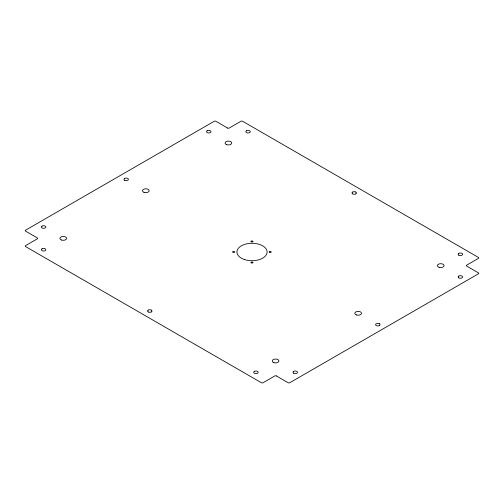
<?xml version="1.0" encoding="UTF-8"?>
<svg xmlns="http://www.w3.org/2000/svg" width="504" height="504" viewBox="0 0 504 504"><rect width="100%" height="100%" fill="white"/><g stroke="black" fill="none" stroke-linecap="round" stroke-linejoin="round"><path stroke-width="0.76" d="M124.538 178.492L124.677 178.41A2.211 1.279 0 0 1 127.676 178.416L127.821 178.492A2.211 1.279 0 0 1 127.814 180.224L127.682 180.306A2.211 1.279 0 0 1 124.69 180.3L124.538 180.224M458.747 253.405L458.886 253.323A2.211 1.279 0 0 1 461.885 253.329L462.029 253.405A2.211 1.279 0 0 1 462.023 255.131L461.891 255.219A2.211 1.279 0 0 1 458.898 255.213L458.747 255.137M293.605 371.442L293.75 371.366A2.211 1.279 0 0 1 296.749 371.372L296.894 371.442A2.211 1.279 0 0 1 296.881 373.174L296.755 373.262A2.211 1.279 0 0 1 293.756 373.25L293.605 373.18M458.747 276.104L458.886 276.022A2.211 1.279 0 0 1 461.885 276.028L462.029 276.104A2.211 1.279 0 0 1 462.023 277.83L461.891 277.918A2.211 1.279 0 0 1 458.898 277.912L458.747 277.836M379.462 325.508L379.323 325.59A2.211 1.279 0 0 1 376.331 325.584L376.179 325.508A2.211 1.279 0 0 1 376.192 323.776L376.318 323.694A2.211 1.279 0 0 1 379.317 323.7L379.462 323.776M352.724 192.03L352.586 192.112A2.211 1.279 0 0 0 352.598 193.845M151.276 311.97L151.414 311.888A2.211 1.279 0 0 0 151.402 310.155M355.729 192.03L355.868 192.112A2.211 1.279 0 0 1 355.862 193.845M148.27 311.97L148.132 311.888A2.211 1.279 0 0 1 148.144 310.155M227.625 128.054L215.825 121.243A1.09 0.63 0 0 0 214.263 121.25L25.528 230.208A1.09 0.63 0 0 0 25.534 231.109L37.321 237.926A1.09 0.63 0 0 1 37.315 238.827L25.528 245.643A1.09 0.63 0 0 0 25.534 246.544L261.437 382.756A1.09 0.63 0 0 0 263 382.75L274.806 375.946A1.09 0.63 0 0 1 276.368 375.946M276.375 375.946L288.175 382.756A1.09 0.63 0 0 0 289.737 382.75L478.472 273.792A1.09 0.63 0 0 0 478.466 272.891L466.679 266.074A1.09 0.63 0 0 1 466.685 265.173L478.472 258.357A1.09 0.63 0 0 0 478.466 257.456L242.563 121.243A1.09 0.63 0 0 0 241 121.25L229.194 128.054A1.09 0.63 0 0 1 227.632 128.054M124.551 180.224A2.211 1.279 0 0 1 124.551 178.498M355.723 193.92A2.211 1.279 0 0 1 352.737 193.92M352.737 192.037A2.211 1.279 0 0 1 355.723 192.037M458.76 255.131A2.211 1.279 0 0 1 458.76 253.405M151.269 311.963A2.211 1.279 0 0 1 148.283 311.963M148.283 310.08A2.211 1.279 0 0 1 151.269 310.08M379.449 323.776A2.211 1.279 0 0 1 379.449 325.502M458.76 277.83A2.211 1.279 0 0 1 458.76 276.11M293.624 373.174A2.211 1.279 0 0 1 293.624 371.448M232.785 251.824L232.766 251.88A1.191 0.687 0 0 0 232.766 252.12L233.547 252.573A1.191 0.687 0 0 0 233.963 252.573L234.751 252.12A1.191 0.687 0 0 0 234.751 251.88L233.963 251.427A1.191 0.687 0 0 0 233.547 251.427L232.785 251.824M251.03 241.29L251.005 241.347A1.191 0.687 0 0 0 251.005 241.586L251.792 242.04A1.191 0.687 0 0 0 252.208 242.04L252.995 241.586A1.191 0.687 0 0 0 252.995 241.347L252.208 240.893A1.191 0.687 0 0 0 251.792 240.893L251.03 241.29M251.03 262.357L251.005 262.414A1.191 0.687 0 0 0 251.005 262.653L251.792 263.107A1.191 0.687 0 0 0 252.208 263.107L252.995 262.653A1.191 0.687 0 0 0 252.995 262.414L252.208 261.96A1.191 0.687 0 0 0 251.792 261.96L251.061 262.3M269.275 251.824L269.249 251.88A1.191 0.687 0 0 0 269.249 252.12L270.037 252.573A1.191 0.687 0 0 0 270.453 252.573L271.234 252.12A1.191 0.687 0 0 0 271.234 251.88L270.453 251.427A1.191 0.687 0 0 0 270.037 251.427L269.275 251.824M42.04 226.12L41.971 226.164A2.211 1.279 0 0 0 41.983 227.89L42.109 227.978A2.211 1.279 0 0 0 45.108 227.972L45.253 227.896A2.211 1.279 0 0 0 45.247 226.17L45.114 226.082A2.211 1.279 0 0 0 42.122 226.088L42.04 226.12M207.176 130.782L207.106 130.82A2.211 1.279 0 0 0 207.125 132.552L207.245 132.634A2.211 1.279 0 0 0 210.244 132.628L210.395 132.558A2.211 1.279 0 0 0 210.382 130.826L210.25 130.738A2.211 1.279 0 0 0 207.257 130.75L207.176 130.782M42.04 248.825L41.971 248.863A2.211 1.279 0 0 0 41.983 250.595L42.109 250.677A2.211 1.279 0 0 0 45.108 250.671L45.253 250.595A2.211 1.279 0 0 0 45.247 248.869L45.114 248.781A2.211 1.279 0 0 0 42.122 248.787L42.04 248.825M246.494 130.782L246.424 130.82A2.211 1.279 0 0 0 246.443 132.552L246.563 132.634A2.211 1.279 0 0 0 249.562 132.628L249.713 132.558A2.211 1.279 0 0 0 249.701 130.826L249.568 130.738A2.211 1.279 0 0 0 246.576 130.75L246.494 130.782M254.356 371.404L254.287 371.442A2.211 1.279 0 0 0 254.306 373.174L254.432 373.262A2.211 1.279 0 0 0 257.431 373.25L257.576 373.18A2.211 1.279 0 0 0 257.563 371.448L257.437 371.366A2.211 1.279 0 0 0 254.438 371.372L254.356 371.404M356.29 314.887A3.339 1.928 0 0 0 361.488 313.431A3.339 1.928 0 0 0 356.7 311.56A3.339 1.928 0 0 0 356.29 314.887M143.968 192.308A3.339 1.928 0 0 0 149.165 190.846A3.339 1.928 0 0 0 144.383 188.975A3.339 1.928 0 0 0 143.968 192.308M273.924 362.628A3.339 1.928 0 0 0 278.926 360.959A3.339 1.928 0 0 0 273.924 359.295A3.339 1.928 0 0 0 273.924 362.628M61.601 240.049A3.339 1.928 0 0 0 66.61 238.379A3.339 1.928 0 0 0 61.601 236.71A3.339 1.928 0 0 0 61.601 240.049M439.06 267.29A3.339 1.928 0 0 0 444.062 265.621A3.339 1.928 0 0 0 439.06 263.951A3.339 1.928 0 0 0 439.06 267.29M226.743 144.705A3.339 1.928 0 0 0 231.746 143.042A3.339 1.928 0 0 0 226.743 141.372A3.339 1.928 0 0 0 226.743 144.705M244.453 259.554A15.107 8.726 0 0 0 267.114 252A15.107 8.726 0 0 0 244.453 244.446A15.107 8.726 0 0 0 244.453 259.554"/></g></svg>
